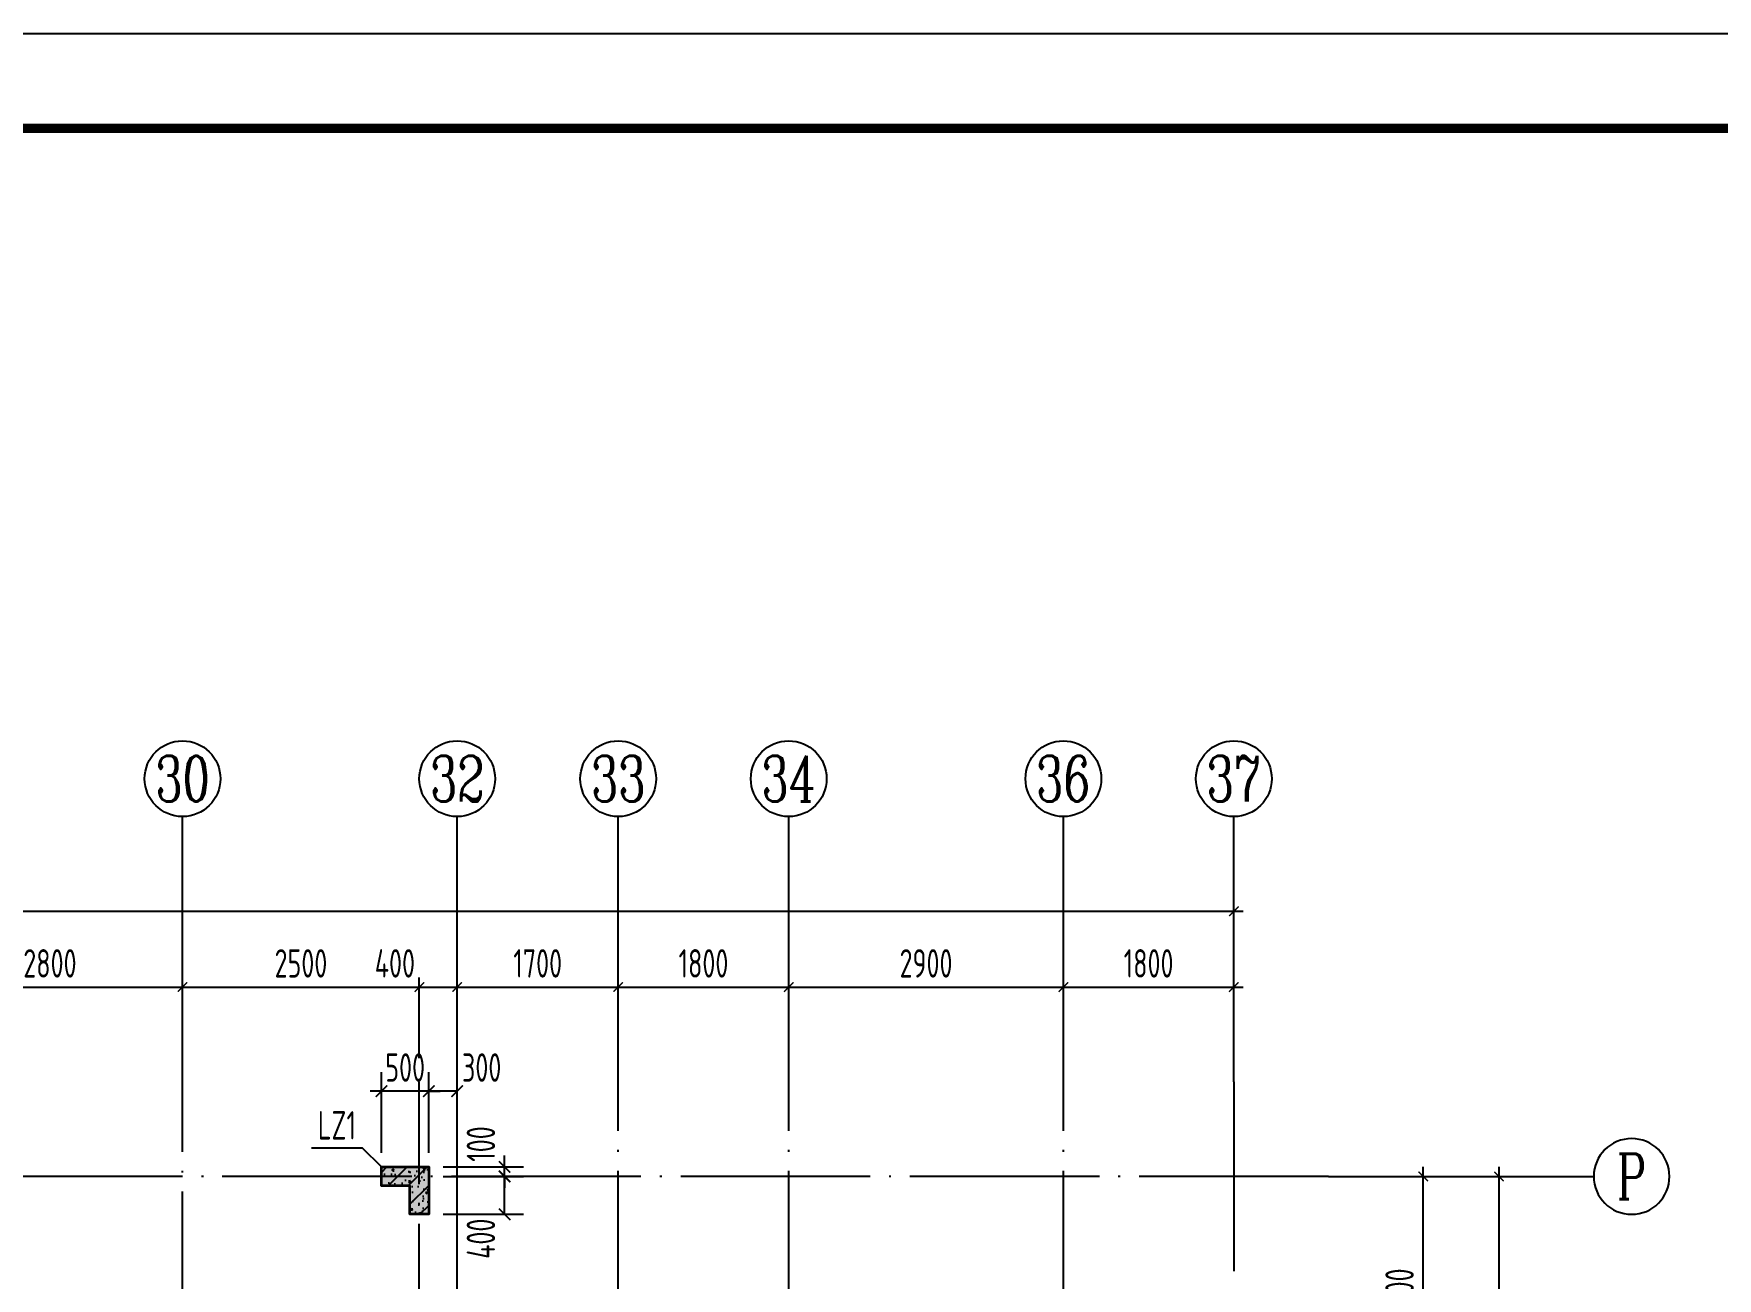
# Model space of a CAD drawing. Extents: x -812054 to 22247, y -644080 to 1003627.
# Drawn here: x -443687 to -425911, y -209654 to -196511 of the extents above; entities that cross this region are included whole.
import ezdxf
from ezdxf.enums import TextEntityAlignment as Align

# ---------------------------------------------------------------- set-up
doc = ezdxf.new("R2010")
doc.units = 0
doc.header["$LTSCALE"] = 1000
doc.linetypes.add('DOTE', pattern=[2.42, 2, -0.2, 0.02, -0.2])
doc.layers.get('0').update_dxf_attribs({"linetype": 'CONTINUOUS'})
doc.layers.get('DEFPOINTS').update_dxf_attribs({"linetype": 'CONTINUOUS'})
for name, color, linetype in [('-TK', 7, 'CONTINUOUS'), ('A-AXIS', 1, 'CONTINUOUS'), ('A-DOTE', 10, 'DOTE'), ('AXIS_NUM', 7, 'CONTINUOUS'), ('COLU_DE_TEXT', 7, 'CONTINUOUS'), ('LABEL', 1, 'CONTINUOUS'), ('S-Q墙标注', 3, 'CONTINUOUS'), ('S-X详图填充', 252, 'CONTINUOUS'), ('S-X详图实线', 4, 'CONTINUOUS'), ('S-Y一般标注', 3, 'CONTINUOUS'), ('S-Z柱填充', 252, 'CONTINUOUS'), ('S-Z柱实线', 6, 'CONTINUOUS')]:
    doc.layers.add(name, color=color, linetype=linetype)
doc.styles.add('TSSD_Axis', font='complex.shx', dxfattribs={"width": 0.7, "bigfont": 'hztxt.shx'})
doc.styles.add('TSSD_DIMENSION', font='Tssdeng.shx', dxfattribs={"width": 0.7, "bigfont": 'tssdchn.shx'})
doc.styles.add('TSSD_REIN', font='tssdeng.shx', dxfattribs={"width": 0.7, "height": 300, "bigfont": 'tssdchn.shx'})
doc.styles.add('结构文字', font='zstxt.shx', dxfattribs={"width": 0.7, "bigfont": 'zshz.shx'})
doc.dimstyles.new('STRUCK', dxfattribs={"dimtxt": 400, "dimasz": 121, "dimexe": 200, "dimexo": 150, "dimgap": 115, "dimtad": 1, "dimdec": 0, "dimdsep": 46, "dimtxsty": '结构文字', "dimblk": 'ARCHTICK', "dimcen": 400, "dimclrd": 3, "dimclre": 3, "dimclrt": 7, "dimadec": 0, "dimazin": 0, "dimtfac": 1, "dimtdec": 0, "dimtix": 1, "dimtmove": 2, "dimatfit": 3, "dimldrblk": '_DIMX', "dimfxl": 1, "dimtolj": 1, "dimtzin": 0, "dimarcsym": 0})
doc.dimstyles.new('TSSD_100_100', dxfattribs={"dimtxt": 300, "dimasz": 100, "dimexe": 100, "dimexo": 250, "dimgap": 100, "dimtad": 1, "dimdec": 0, "dimzin": 0, "dimdsep": 46, "dimtxsty": 'TSSD_DIMENSION', "dimblk": 'ARCHTICK', "dimcen": 0, "dimdle": 100, "dimclrt": 7, "dimadec": 0, "dimazin": 0, "dimtfac": 1, "dimtdec": 0, "dimtix": 1, "dimtmove": 2, "dimatfit": 3, "dimldrblk": 'ARCHTICK', "dimfxl": 1, "dimtolj": 1, "dimtzin": 0, "dimarcsym": 0})

# ---------------------------------------------------------------- blocks, each defined once
blk = doc.blocks.new('ts_axno')
at = {"color": 0, "linetype": 'ByBlock', "lineweight": -2}
blk.add_circle((0, 0), 0.5, dxfattribs=at)
at = {"color": 0, "linetype": 'ByBlock', "lineweight": -2, "style": 'TSSD_Axis', "width": 0.7}
blk.add_attdef('A', text='', height=0.6, dxfattribs=at).set_placement((0, 0), align=Align.MIDDLE_CENTER)
blk = doc.blocks.new('_ArchTick')
at = {"color": 0, "linetype": 'ByBlock', "const_width": 0.15}
blk.add_lwpolyline([(-0.5, -0.5), (0.5, 0.5)], dxfattribs=at)
blk = doc.blocks.new('*D79')
at = {"layer": 'DEFPOINTS', "color": 0, "transparency": 16777216}
for p in [(43500, 22100), (40700, 21100), (43500, 21100)]:
    blk.add_point(p, dxfattribs=at)
at = {"layer": 'S-Y一般标注', "color": 0, "lineweight": -2, "transparency": 16777216}
for p, q in [((40600, 22100), (43600, 22100)), ((40700, 21350), (40700, 22200)), ((43500, 21350), (43500, 22200))]:
    blk.add_line(p, q, dxfattribs=at)
at = {"layer": 'S-Y一般标注', "color": 0, "lineweight": -2, "transparency": 16777216, "xscale": 100, "yscale": 100, "zscale": 100, "rotation": 180}
blk.add_blockref('_ArchTick', (40700, 22100), dxfattribs=at)
at = {"layer": 'S-Y一般标注', "color": 0, "lineweight": -2, "transparency": 16777216, "xscale": 100, "yscale": 100, "zscale": 100}
blk.add_blockref('_ArchTick', (43500, 22100), dxfattribs=at)
at = {"layer": 'S-Y一般标注', "color": 7, "transparency": 16777216, "insert": (42100, 22350), "char_height": 300, "attachment_point": 5, "style": 'TSSD_DIMENSION'}
blk.add_mtext('\\A1;2800', dxfattribs=at)
blk = doc.blocks.new('*D80')
at = {"layer": 'DEFPOINTS', "color": 0, "transparency": 16777216}
for p in [(46400, 22100), (46000, 21100), (46400, 21100)]:
    blk.add_point(p, dxfattribs=at)
at = {"layer": 'S-Y一般标注', "color": 0, "lineweight": -2, "transparency": 16777216}
for p, q in [((45900, 22100), (46500, 22100)), ((46000, 21350), (46000, 22200)), ((46400, 21350), (46400, 22200))]:
    blk.add_line(p, q, dxfattribs=at)
at = {"layer": 'S-Y一般标注', "color": 0, "lineweight": -2, "transparency": 16777216, "xscale": 100, "yscale": 100, "zscale": 100, "rotation": 180}
blk.add_blockref('_ArchTick', (46000, 22100), dxfattribs=at)
at = {"layer": 'S-Y一般标注', "color": 0, "lineweight": -2, "transparency": 16777216, "xscale": 100, "yscale": 100, "zscale": 100}
blk.add_blockref('_ArchTick', (46400, 22100), dxfattribs=at)
at = {"layer": 'S-Y一般标注', "color": 7, "transparency": 16777216, "insert": (45742, 22350), "char_height": 300, "attachment_point": 5, "style": 'TSSD_DIMENSION'}
blk.add_mtext('\\A1;400', dxfattribs=at)
blk = doc.blocks.new('*D81')
at = {"layer": 'DEFPOINTS', "color": 0, "transparency": 16777216}
for p in [(48100, 22100), (46400, 21100), (48100, 21100)]:
    blk.add_point(p, dxfattribs=at)
at = {"layer": 'S-Y一般标注', "color": 0, "lineweight": -2, "transparency": 16777216}
for p, q in [((46300, 22100), (48200, 22100)), ((46400, 21350), (46400, 22200)), ((48100, 21350), (48100, 22200))]:
    blk.add_line(p, q, dxfattribs=at)
at = {"layer": 'S-Y一般标注', "color": 0, "lineweight": -2, "transparency": 16777216, "xscale": 100, "yscale": 100, "zscale": 100, "rotation": 180}
blk.add_blockref('_ArchTick', (46400, 22100), dxfattribs=at)
at = {"layer": 'S-Y一般标注', "color": 0, "lineweight": -2, "transparency": 16777216, "xscale": 100, "yscale": 100, "zscale": 100}
blk.add_blockref('_ArchTick', (48100, 22100), dxfattribs=at)
at = {"layer": 'S-Y一般标注', "color": 7, "transparency": 16777216, "insert": (47250, 22350), "char_height": 300, "attachment_point": 5, "style": 'TSSD_DIMENSION'}
blk.add_mtext('\\A1;1700', dxfattribs=at)
blk = doc.blocks.new('*D82')
at = {"layer": 'DEFPOINTS', "color": 0, "transparency": 16777216}
for p in [(49900, 22100), (48100, 21100), (49900, 21100)]:
    blk.add_point(p, dxfattribs=at)
at = {"layer": 'S-Y一般标注', "color": 0, "lineweight": -2, "transparency": 16777216}
for p, q in [((48000, 22100), (50000, 22100)), ((48100, 21350), (48100, 22200)), ((49900, 21350), (49900, 22200))]:
    blk.add_line(p, q, dxfattribs=at)
at = {"layer": 'S-Y一般标注', "color": 0, "lineweight": -2, "transparency": 16777216, "xscale": 100, "yscale": 100, "zscale": 100, "rotation": 180}
blk.add_blockref('_ArchTick', (48100, 22100), dxfattribs=at)
at = {"layer": 'S-Y一般标注', "color": 0, "lineweight": -2, "transparency": 16777216, "xscale": 100, "yscale": 100, "zscale": 100}
blk.add_blockref('_ArchTick', (49900, 22100), dxfattribs=at)
at = {"layer": 'S-Y一般标注', "color": 7, "transparency": 16777216, "insert": (49000, 22350), "char_height": 300, "attachment_point": 5, "style": 'TSSD_DIMENSION'}
blk.add_mtext('\\A1;1800', dxfattribs=at)
blk = doc.blocks.new('*D83')
at = {"layer": 'DEFPOINTS', "color": 0, "transparency": 16777216}
for p in [(52800, 22100), (49900, 21100), (52800, 21100)]:
    blk.add_point(p, dxfattribs=at)
at = {"layer": 'S-Y一般标注', "color": 0, "lineweight": -2, "transparency": 16777216}
for p, q in [((49800, 22100), (52900, 22100)), ((49900, 21350), (49900, 22200)), ((52800, 21350), (52800, 22200))]:
    blk.add_line(p, q, dxfattribs=at)
at = {"layer": 'S-Y一般标注', "color": 0, "lineweight": -2, "transparency": 16777216, "xscale": 100, "yscale": 100, "zscale": 100, "rotation": 180}
blk.add_blockref('_ArchTick', (49900, 22100), dxfattribs=at)
at = {"layer": 'S-Y一般标注', "color": 0, "lineweight": -2, "transparency": 16777216, "xscale": 100, "yscale": 100, "zscale": 100}
blk.add_blockref('_ArchTick', (52800, 22100), dxfattribs=at)
at = {"layer": 'S-Y一般标注', "color": 7, "transparency": 16777216, "insert": (51350, 22350), "char_height": 300, "attachment_point": 5, "style": 'TSSD_DIMENSION'}
blk.add_mtext('\\A1;2900', dxfattribs=at)
blk = doc.blocks.new('*D84')
at = {"layer": 'DEFPOINTS', "color": 0, "transparency": 16777216}
for p in [(54600, 22100), (52800, 21100), (54600, 21100)]:
    blk.add_point(p, dxfattribs=at)
at = {"layer": 'S-Y一般标注', "color": 0, "lineweight": -2, "transparency": 16777216}
for p, q in [((52700, 22100), (54700, 22100)), ((52800, 21350), (52800, 22200)), ((54600, 21350), (54600, 22200))]:
    blk.add_line(p, q, dxfattribs=at)
at = {"layer": 'S-Y一般标注', "color": 0, "lineweight": -2, "transparency": 16777216, "xscale": 100, "yscale": 100, "zscale": 100, "rotation": 180}
blk.add_blockref('_ArchTick', (52800, 22100), dxfattribs=at)
at = {"layer": 'S-Y一般标注', "color": 0, "lineweight": -2, "transparency": 16777216, "xscale": 100, "yscale": 100, "zscale": 100}
blk.add_blockref('_ArchTick', (54600, 22100), dxfattribs=at)
at = {"layer": 'S-Y一般标注', "color": 7, "transparency": 16777216, "insert": (53700, 22350), "char_height": 300, "attachment_point": 5, "style": 'TSSD_DIMENSION'}
blk.add_mtext('\\A1;1800', dxfattribs=at)
blk = doc.blocks.new('*D85')
at = {"layer": 'DEFPOINTS', "color": 0, "transparency": 16777216}
for p in [(54600, 22900), (4600, 21100), (54600, 21100)]:
    blk.add_point(p, dxfattribs=at)
at = {"layer": 'S-Y一般标注', "color": 0, "lineweight": -2, "transparency": 16777216}
for p, q in [((4600, 21350), (4600, 23000)), ((54600, 21350), (54600, 23000)), ((4500, 22900), (54700, 22900))]:
    blk.add_line(p, q, dxfattribs=at)
at = {"layer": 'S-Y一般标注', "color": 0, "lineweight": -2, "transparency": 16777216, "xscale": 100, "yscale": 100, "zscale": 100, "rotation": 180}
blk.add_blockref('_ArchTick', (4600, 22900), dxfattribs=at)
at = {"layer": 'S-Y一般标注', "color": 0, "lineweight": -2, "transparency": 16777216, "xscale": 100, "yscale": 100, "zscale": 100}
blk.add_blockref('_ArchTick', (54600, 22900), dxfattribs=at)
at = {"layer": 'S-Y一般标注', "color": 7, "transparency": 16777216, "insert": (29600, 23150), "char_height": 300, "attachment_point": 5, "style": 'TSSD_DIMENSION'}
blk.add_mtext('\\A1;50000', dxfattribs=at)
blk = doc.blocks.new('*D101')
at = {"layer": 'DEFPOINTS', "color": 0, "transparency": 16777216}
for p in [(46000, 22100), (43500, 21100), (46000, 21100)]:
    blk.add_point(p, dxfattribs=at)
at = {"layer": 'S-Y一般标注', "color": 0, "lineweight": -2, "transparency": 16777216}
for p, q in [((43400, 22100), (46100, 22100)), ((43500, 21350), (43500, 22200)), ((46000, 21350), (46000, 22200))]:
    blk.add_line(p, q, dxfattribs=at)
at = {"layer": 'S-Y一般标注', "color": 0, "lineweight": -2, "transparency": 16777216, "xscale": 100, "yscale": 100, "zscale": 100, "rotation": 180}
blk.add_blockref('_ArchTick', (43500, 22100), dxfattribs=at)
at = {"layer": 'S-Y一般标注', "color": 0, "lineweight": -2, "transparency": 16777216, "xscale": 100, "yscale": 100, "zscale": 100}
blk.add_blockref('_ArchTick', (46000, 22100), dxfattribs=at)
at = {"layer": 'S-Y一般标注', "color": 7, "transparency": 16777216, "insert": (44750, 22350), "char_height": 300, "attachment_point": 5, "style": 'TSSD_DIMENSION'}
blk.add_mtext('\\A1;2500', dxfattribs=at)
blk = doc.blocks.new('*D125')
at = {"layer": 'DEFPOINTS', "color": 0, "transparency": 16777216}
for p in [(55600, 20100), (57400, 20100), (55600, 4600)]:
    blk.add_point(p, dxfattribs=at)
at = {"layer": 'S-Y一般标注', "color": 0, "lineweight": -2, "transparency": 16777216}
for p, q in [((55850, 20100), (57500, 20100)), ((57400, 4500), (57400, 20200)), ((55850, 4600), (57500, 4600))]:
    blk.add_line(p, q, dxfattribs=at)
at = {"layer": 'S-Y一般标注', "color": 0, "lineweight": -2, "transparency": 16777216, "xscale": 100, "yscale": 100, "zscale": 100}
for p, rotation in [((57400, 20100), 90), ((57400, 4600), 270)]:
    blk.add_blockref('_ArchTick', p, dxfattribs=dict(at, rotation=rotation))
at = {"layer": 'S-Y一般标注', "color": 7, "transparency": 16777216, "insert": (57150, 12350), "char_height": 300, "attachment_point": 5, "rotation": 90, "style": 'TSSD_DIMENSION'}
blk.add_mtext('\\A1;15500', dxfattribs=at)
blk = doc.blocks.new('*D128')
at = {"layer": 'DEFPOINTS', "color": 0, "transparency": 16777216}
for p in [(55600, 20100), (56600, 20100), (55600, 17600)]:
    blk.add_point(p, dxfattribs=at)
at = {"layer": 'S-Y一般标注', "color": 0, "lineweight": -2, "transparency": 16777216}
for p, q in [((55850, 20100), (56700, 20100)), ((56600, 17500), (56600, 20200)), ((55850, 17600), (56700, 17600))]:
    blk.add_line(p, q, dxfattribs=at)
at = {"layer": 'S-Y一般标注', "color": 0, "lineweight": -2, "transparency": 16777216, "xscale": 100, "yscale": 100, "zscale": 100}
for p, rotation in [((56600, 20100), 90), ((56600, 17600), 270)]:
    blk.add_blockref('_ArchTick', p, dxfattribs=dict(at, rotation=rotation))
at = {"layer": 'S-Y一般标注', "color": 7, "transparency": 16777216, "insert": (56350, 18850), "char_height": 300, "attachment_point": 5, "rotation": 90, "style": 'TSSD_DIMENSION'}
blk.add_mtext('\\A1;2500', dxfattribs=at)
blk = doc.blocks.new('*D2329')
at = {"layer": 'DEFPOINTS', "color": 0, "transparency": 16777216}
for p in [(-439515, -208478), (-438715, -208478), (-439515, -208578)]:
    blk.add_point(p, dxfattribs=at)
at = {"layer": 'S-Q墙标注', "color": 3, "lineweight": -2, "transparency": 16777216}
for p, q in [((-439365, -208478), (-438515, -208478)), ((-438715, -208478), (-438715, -208357)), ((-438715, -208578), (-438715, -208478)), ((-439365, -208578), (-438515, -208578)), ((-438715, -208578), (-438715, -208699))]:
    blk.add_line(p, q, dxfattribs=at)
at = {"layer": 'S-Q墙标注', "color": 3, "lineweight": -2, "transparency": 16777216, "xscale": 121, "yscale": 121, "zscale": 121}
for p, rotation in [((-438715, -208478), 270), ((-438715, -208578), 90)]:
    blk.add_blockref('_ArchTick', p, dxfattribs=dict(at, rotation=rotation))
at = {"layer": 'S-Q墙标注', "color": 7, "transparency": 16777216, "insert": (-438965, -208236), "char_height": 300, "attachment_point": 5, "rotation": 90, "style": 'TSSD_REIN'}
blk.add_mtext('\\A1;100', dxfattribs=at)
blk = doc.blocks.new('_DIMX')
blk.add_line((-150, 0), (150, 0))
at = {"const_width": 50}
blk.add_lwpolyline([(-70, -70), (70, 70)], dxfattribs=at)
blk = doc.blocks.new('*D2330')
at = {"layer": 'DEFPOINTS', "color": 0, "transparency": 16777216}
for p in [(-439515, -208578), (-438715, -208578), (-439515, -208978)]:
    blk.add_point(p, dxfattribs=at)
at = {"layer": 'S-Q墙标注', "color": 3, "lineweight": -2, "transparency": 16777216}
for p, q in [((-439365, -208578), (-438515, -208578)), ((-438715, -208978), (-438715, -208578)), ((-439365, -208978), (-438515, -208978))]:
    blk.add_line(p, q, dxfattribs=at)
at = {"layer": 'S-Q墙标注', "color": 3, "lineweight": -2, "transparency": 16777216, "xscale": 121, "yscale": 121, "zscale": 121}
for p, rotation in [((-438715, -208578), 90), ((-438715, -208978), 270)]:
    blk.add_blockref('_ArchTick', p, dxfattribs=dict(at, rotation=rotation))
at = {"layer": 'S-Q墙标注', "color": 7, "transparency": 16777216, "insert": (-438965, -209236), "char_height": 300, "attachment_point": 5, "rotation": 90, "style": 'TSSD_REIN'}
blk.add_mtext('\\A1;400', dxfattribs=at)
blk = doc.blocks.new('*D2334')
at = {"layer": 'DEFPOINTS', "color": 0, "transparency": 16777216}
for p in [(-440015, -207678), (-440015, -208478), (-439515, -208478)]:
    blk.add_point(p, dxfattribs=at)
at = {"layer": 'S-Q墙标注', "color": 3, "lineweight": -2, "transparency": 16777216}
for p, q in [((-440015, -208328), (-440015, -207478)), ((-439515, -208328), (-439515, -207478)), ((-440015, -207678), (-440136, -207678)), ((-439515, -207678), (-440015, -207678)), ((-439515, -207678), (-439394, -207678))]:
    blk.add_line(p, q, dxfattribs=at)
at = {"layer": 'S-Q墙标注', "color": 3, "lineweight": -2, "transparency": 16777216, "xscale": 121, "yscale": 121, "zscale": 121}
blk.add_blockref('_ArchTick', (-440015, -207678), dxfattribs=at)
at = {"layer": 'S-Q墙标注', "color": 3, "lineweight": -2, "transparency": 16777216, "xscale": 121, "yscale": 121, "zscale": 121, "rotation": 180}
blk.add_blockref('_ArchTick', (-439515, -207678), dxfattribs=at)
at = {"layer": 'S-Q墙标注', "color": 7, "transparency": 16777216, "insert": (-439765, -207428), "char_height": 300, "attachment_point": 5, "style": 'TSSD_REIN'}
blk.add_mtext('\\A1;500', dxfattribs=at)
blk = doc.blocks.new('*D2335')
at = {"layer": 'DEFPOINTS', "color": 0, "transparency": 16777216}
for p in [(-439515, -207678), (-439515, -208478), (-439215, -208478)]:
    blk.add_point(p, dxfattribs=at)
at = {"layer": 'S-Q墙标注', "color": 3, "lineweight": -2, "transparency": 16777216}
for p, q in [((-439515, -208328), (-439515, -207478)), ((-439215, -208328), (-439215, -207478)), ((-439215, -207678), (-439515, -207678))]:
    blk.add_line(p, q, dxfattribs=at)
at = {"layer": 'S-Q墙标注', "color": 3, "lineweight": -2, "transparency": 16777216, "xscale": 121, "yscale": 121, "zscale": 121, "rotation": 180}
blk.add_blockref('_ArchTick', (-439515, -207678), dxfattribs=at)
at = {"layer": 'S-Q墙标注', "color": 3, "lineweight": -2, "transparency": 16777216, "xscale": 121, "yscale": 121, "zscale": 121}
blk.add_blockref('_ArchTick', (-439215, -207678), dxfattribs=at)
at = {"layer": 'S-Q墙标注', "color": 7, "transparency": 16777216, "insert": (-438957, -207428), "char_height": 300, "attachment_point": 5, "style": 'TSSD_REIN'}
blk.add_mtext('\\A1;300', dxfattribs=at)
blk = doc.blocks.new('A1')
blk.add_lwpolyline([(0, 59400), (0, 0), (84100, 0), (84100, 59400)], close=True)
at = {"const_width": 100}
blk.add_lwpolyline([(2500, 58400), (2500, 1000), (83100, 1000), (83100, 58400)], close=True, dxfattribs=at)
blk = doc.blocks.new('20210726.16350016')
at = {"layer": 'A-AXIS'}
for p, q in [((43500, 21100), (43500, 23900)), ((46400, 21100), (46400, 23900)), ((48100, 21100), (48100, 23900)), ((49900, 21100), (49900, 23900)), ((52800, 21100), (52800, 23900)), ((54600, 21100), (54600, 23900)), ((55600, 20100), (58400, 20100))]:
    blk.add_line(p, q, dxfattribs=at)
at = {"layer": 'A-DOTE'}
for p, q in [((43500, 13100.3), (43500, 21100)), ((46000, 17600), (46000, 21100)), ((46400, 13700), (46400, 21100)), ((48100, 10900), (48100, 21100)), ((49900, 10900), (49900, 21100)), ((52800, 10900), (52800, 21100)), ((54600, 21100), (54600, 3600)), ((55600, 20100), (3600, 20100))]:
    blk.add_line(p, q, dxfattribs=at)
at = {"layer": 'A-AXIS'}
ref = blk.add_blockref('ts_axno', (43500, 24300), dxfattribs=dict(at, xscale=800, yscale=800, zscale=800))
ref.add_attrib('18', '30', dxfattribs={"layer": 'AXIS_NUM', "height": 480, "style": 'TSSD_Axis', "width": 0.7}).set_placement((43500, 24300), align=Align.MIDDLE_CENTER)
ref = blk.add_blockref('ts_axno', (46400, 24300), dxfattribs=dict(at, xscale=800, yscale=800, zscale=800))
ref.add_attrib('19', '32', dxfattribs={"layer": 'AXIS_NUM', "height": 480, "style": 'TSSD_Axis', "width": 0.7}).set_placement((46400, 24300), align=Align.MIDDLE_CENTER)
ref = blk.add_blockref('ts_axno', (48100, 24300), dxfattribs=dict(at, xscale=800, yscale=800, zscale=800))
ref.add_attrib('20', '33', dxfattribs={"layer": 'AXIS_NUM', "height": 480, "style": 'TSSD_Axis', "width": 0.7}).set_placement((48100, 24300), align=Align.MIDDLE_CENTER)
ref = blk.add_blockref('ts_axno', (49900, 24300), dxfattribs=dict(at, xscale=800, yscale=800, zscale=800))
ref.add_attrib('21', '34', dxfattribs={"layer": 'AXIS_NUM', "height": 480, "style": 'TSSD_Axis', "width": 0.7}).set_placement((49900, 24300), align=Align.MIDDLE_CENTER)
ref = blk.add_blockref('ts_axno', (52800, 24300), dxfattribs=dict(at, xscale=800, yscale=800, zscale=800))
ref.add_attrib('22', '36', dxfattribs={"layer": 'AXIS_NUM', "height": 480, "style": 'TSSD_Axis', "width": 0.7}).set_placement((52800, 24300), align=Align.MIDDLE_CENTER)
ref = blk.add_blockref('ts_axno', (54600, 24300), dxfattribs=dict(at, xscale=800, yscale=800, zscale=800))
ref.add_attrib('23', '37', dxfattribs={"layer": 'AXIS_NUM', "height": 480, "style": 'TSSD_Axis', "width": 0.7}).set_placement((54600, 24300), align=Align.MIDDLE_CENTER)
ref = blk.add_blockref('ts_axno', (58800, 20100), dxfattribs=dict(at, xscale=-800, yscale=800, zscale=800))
ref.add_attrib('G', 'P', dxfattribs={"layer": 'AXIS_NUM', "height": 480, "style": 'TSSD_Axis', "width": 0.7}).set_placement((58800, 20100), align=Align.MIDDLE_CENTER)
at = {"layer": 'S-Y一般标注'}
for base, p1, p2, picture, middle in [((54600, 22900), (4600, 21100), (54600, 21100), '*D85', (29600, 23150)), ((43500, 22100), (40700, 21100), (43500, 21100), '*D79', (42100, 22350)), ((46000, 22100), (43500, 21100), (46000, 21100), '*D101', (44750, 22350)), ((48100, 22100), (46400, 21100), (48100, 21100), '*D81', (47250, 22350)), ((49900, 22100), (48100, 21100), (49900, 21100), '*D82', (49000, 22350)), ((52800, 22100), (49900, 21100), (52800, 21100), '*D83', (51350, 22350)), ((54600, 22100), (52800, 21100), (54600, 21100), '*D84', (53700, 22350))]:
    dim = blk.add_linear_dim(base=base, p1=p1, p2=p2, dimstyle='TSSD_100_100', dxfattribs=at)
    dim.commit()
    dim.dimension.update_dxf_attribs({"geometry": picture, "text_midpoint": middle})
dim = blk.add_linear_dim(base=(46400, 22100), p1=(46000, 21100), p2=(46400, 21100), dimstyle='TSSD_100_100', dxfattribs=at)
dim.commit()
dim.dimension.update_dxf_attribs({"geometry": '*D80', "text_midpoint": (45741.9, 22350), "dimtype": 160})
for base, p1, picture, middle in [((57400, 20100), (55600, 4600), '*D125', (57150, 12350)), ((56600, 20100), (55600, 17600), '*D128', (56350, 18850))]:
    dim = blk.add_linear_dim(base=base, p1=p1, p2=(55600, 20100), angle=90, dimstyle='TSSD_100_100', dxfattribs=at)
    dim.commit()
    dim.dimension.update_dxf_attribs({"geometry": picture, "text_midpoint": middle})

msp = doc.modelspace()

# ---------------------------------------------------------------- hatches: boundary and pattern name
at = {"layer": 'S-X详图填充'}
h = msp.add_hatch(color=256, dxfattribs=at)
h.dxf.hatch_style = 1
h.paths.add_polyline_path([(-440015.34, -208478.25), (-439515.34, -208478.25), (-439515.34, -208978.25), (-439715.34, -208978.25), (-439715.34, -208678.25), (-440015.34, -208678.25)])
at = {"layer": 'S-Z柱填充'}
h = msp.add_hatch(dxfattribs=at)
h.set_pattern_fill('ARMORED', color=256, scale=30, style=0)
h.set_pattern_definition([(50, (-495292.39, -364363.86), (215.17805, -18.82564), [22.5, -247.5]), (355, (-495292.39, -364363.86), (-41.6254, 225.65764), [18, -198]), (100.4514, (-495274.46, -364365.43), (173.55281, 206.83186), [19.12206, -210.34263]), (46.1842, (-495292.4, -364303.86), (320.1723, -49.6557), [33.75, -371.25]), (96.6356, (-495265.7, -364308), (280.3988, 292.23536), [28.6831, -315.5139]), (351.1842, (-495292.4, -364303.86), (280.3986, 292.2356), [27, -297]), (21, (-495262.39, -364318.86), (179.07212, -120.78567), [22.5, -247.5]), (326, (-495262.39, -364318.86), (72.9946, 217.545), [18, -198]), (71.4514, (-495247.46, -364328.93), (252.0668, 96.75915), [19.12206, -210.34263]), (37.5, (-495292.39, -364363.865), (3.647957, 99.868156), [0, -195.6, 0, -201, 0, -198.75]), (7.5, (-495292.39, -364363.86), (78.92086, 118.323514), [0, -114.6, 0, -191.1, 0, -75.75]), (327.5, (-495359.29, -364363.865), (160.14673, -6.76646), [0, -75, 0, -234, 0, -310.5]), (317.5, (-495389.29, -364363.86), (174.95585, 30.0315), [0, -97.5, 0, -155.4, 0, -220.5]), (45, (-495292.39, -364363.86), (-106.06602, 106.06602), [])])
h.paths.add_polyline_path([(-440015.33, -208478.25), (-439515.33, -208478.25), (-439515.33, -208978.25), (-439715.33, -208978.25), (-439715.33, -208678.25), (-440015.33, -208678.25)])

# ---------------------------------------------------------------- linework, layer by layer
at = {"layer": 'LABEL'}
msp.add_lwpolyline([(-440015.33, -208478.26), (-440215.33, -208278.26), (-440754.28, -208278.26)], dxfattribs=at)
at = {"layer": 'S-X详图实线'}
msp.add_lwpolyline([(-439715.34, -208978.25), (-439715.34, -208678.25), (-440015.34, -208678.25), (-440015.34, -208478.25), (-439515.34, -208478.25), (-439515.34, -208978.25), (-439715.34, -208978.25)], dxfattribs=at)
at = {"layer": 'S-Z柱实线', "lineweight": 35}
for points in [[(-440015.34, -208478.25), (-439515.34, -208478.25), (-439515.34, -208978.25), (-439715.34, -208978.25), (-439715.34, -208678.25), (-440015.34, -208678.25), (-440015.34, -208478.25)], [(-440015.33, -208478.25), (-439515.33, -208478.25), (-439515.33, -208978.25), (-439715.33, -208978.25), (-439715.33, -208678.25), (-440015.33, -208678.25), (-440015.33, -208478.25)]]:
    msp.add_lwpolyline(points, dxfattribs=at)

# ---------------------------------------------------------------- block references
at = {"layer": '-TK'}
msp.add_blockref('A1', (-495656.77, -255910.56), dxfattribs=at)
at = {"layer": 'A-DOTE'}
msp.add_blockref('20210726.16350016', (-485615.32, -228678.31), dxfattribs=at)

# ---------------------------------------------------------------- texts
at = {"layer": 'COLU_DE_TEXT', "style": 'TSSD_REIN', "width": 0.7}
msp.add_text('LZ1', height=300, dxfattribs=at).set_placement((-440686.87, -208278.26), align=Align.BOTTOM_LEFT)

# ---------------------------------------------------------------- dimensions: what is measured, and where the dimension line sits
at = {"layer": 'S-Q墙标注'}
dim = msp.add_linear_dim(base=(-440015.33, -207678.25), p1=(-439515.33, -208478.25), p2=(-440015.33, -208478.25), angle=180, dimstyle='STRUCK', override={"dimtxt": 300, "dimgap": 100, "dimtxsty": 'TSSD_REIN'}, dxfattribs=at)
dim.commit()
dim.dimension.update_dxf_attribs({"geometry": '*D2334', "text_midpoint": (-439765.33, -207428.25)})
for base, p1, p2, angle, picture, middle in [((-439515.33, -207678.25), (-439215.32, -208478.25), (-439515.33, -208478.25), 180, '*D2335', (-438957.25, -207428.25)), ((-438715.33, -208478.25), (-439515.33, -208578.25), (-439515.33, -208478.25), 90, '*D2329', (-438965.33, -208236.33)), ((-438715.33, -208578.25), (-439515.33, -208978.25), (-439515.33, -208578.25), 90, '*D2330', (-438965.33, -209236.33))]:
    dim = msp.add_linear_dim(base=base, p1=p1, p2=p2, angle=angle, dimstyle='STRUCK', override={"dimtxt": 300, "dimgap": 100, "dimtxsty": 'TSSD_REIN'}, dxfattribs=at)
    dim.commit()
    dim.dimension.update_dxf_attribs({"geometry": picture, "text_midpoint": middle, "dimtype": 160})

doc.saveas('drawing.dxf')
